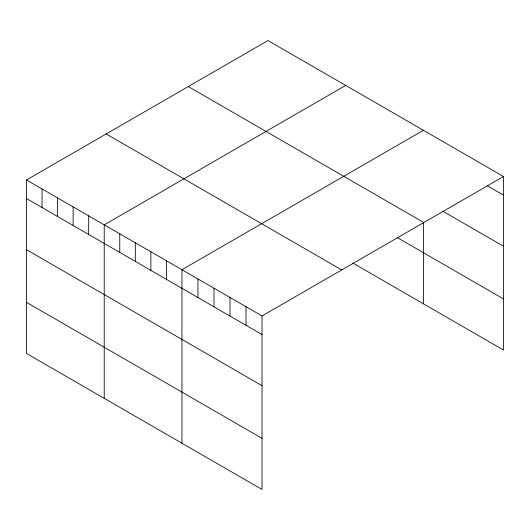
<?xml version="1.0" encoding="UTF-8"?>
<svg xmlns="http://www.w3.org/2000/svg" width="530" height="530" viewBox="0 0 530 530"><rect width="100%" height="100%" fill="white"/><g stroke="black" fill="none" stroke-linecap="round" stroke-linejoin="round"><path stroke-width="0.79" d="M503.5 176.53L262.025 315.946L262.025 489.448L26.5 353.47L26.5 179.961L267.975 40.552L503.5 176.53L503.5 350.038L352.761 263.006M345.699 85.423L104.224 224.839L104.224 398.341M423.424 130.294L181.949 269.71L181.949 443.219M487.487 185.891L503.5 195.133M442.921 211.278L503.5 246.251M188.289 86.556L423.815 222.534M397.275 237.592L503.5 298.92M106.185 133.957L341.711 269.936M26.5 179.961L262.025 315.946M26.5 198.571L262.025 334.549M26.5 249.69L262.025 385.668M26.5 302.352L262.025 438.33M423.424 222.361L423.424 303.803M246.013 306.698L246.013 325.301M229.994 297.449L229.994 316.059M213.981 288.207L213.981 306.81M197.962 278.959L197.962 297.562M166.4 260.733L166.4 279.343M150.858 251.763L150.858 270.366M135.316 242.786L135.316 261.389M119.767 233.81L119.767 252.419M88.676 215.862L88.676 234.465M73.133 206.885L73.133 225.495M57.591 197.915L57.591 216.518M42.042 188.938L42.042 207.541"/></g></svg>
